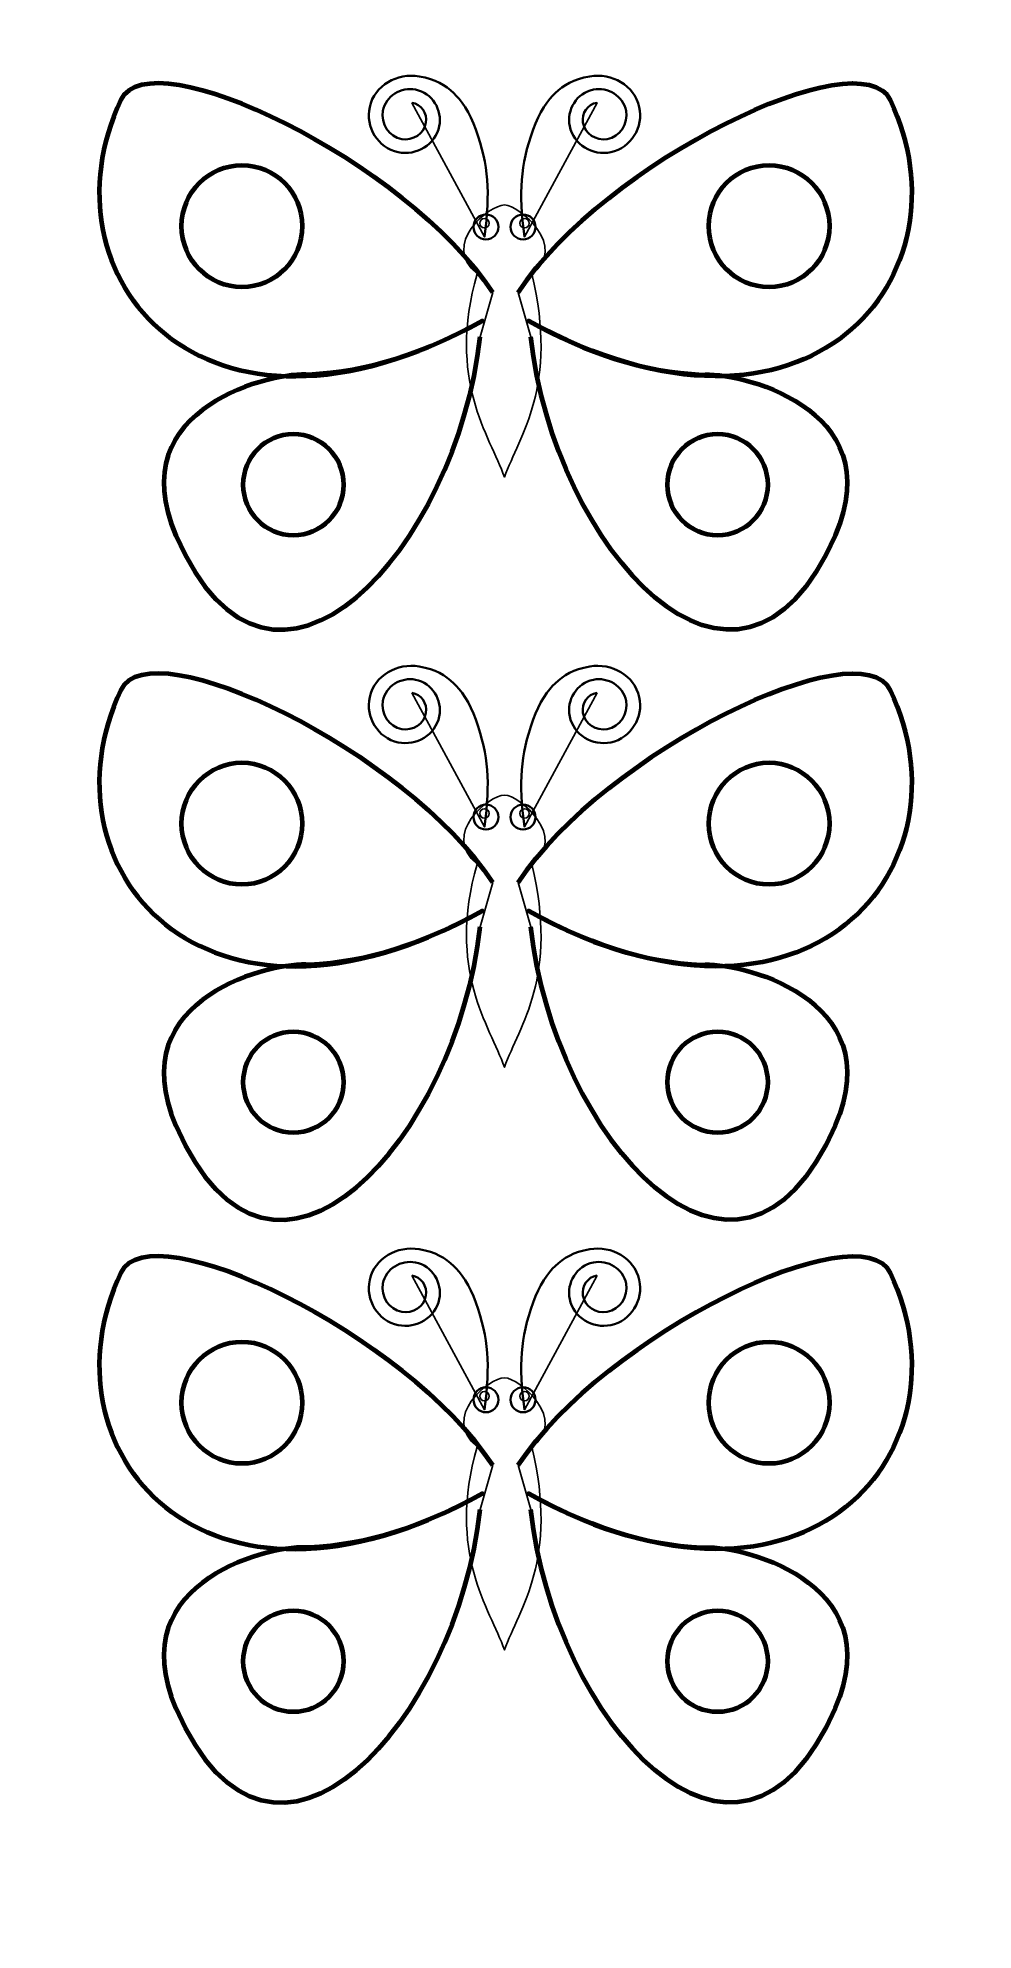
# Model space of a CAD drawing. Header units: centimetres. Extents: x -4.9 to 4.8, y -10.1 to 9.4.
import ezdxf

# ---------------------------------------------------------------- set-up
doc = ezdxf.new("R2010")
doc.units = ezdxf.units.CM
doc.header["$MEASUREMENT"] = 0
doc.layers.add('Layer 1', color=7, linetype='Continuous')

msp = doc.modelspace()

# ---------------------------------------------------------------- linework, layer by layer
at = {"layer": 'Layer 1', "color": 51}
for points, knots in [([(-0.16408, 6.80094), (-1.06563, 8.16562), (-3.71312, 9.43623), (-4.017, 8.7939), (-4.017, 8.7939), (-4.87693, 6.97625), (-3.1762, 4.90605), (-0.273, 6.50816), (-0.273, 6.50816), (-0.88695, 6.16534), (-1.45758, 5.98026), (-2.06913, 5.94995), (-2.06913, 5.94995), (-2.4058, 5.98662), (-4.03377, 5.62926), (-3.44665, 4.28601), (-3.44665, 4.28601), (-2.44311, 1.99002), (-0.52505, 4.18489), (-0.29762, 6.34334), (-0.29762, 6.34334), (-0.29762, 6.34334), (-0.16408, 6.80094), (-0.16408, 6.80094)], [0, 0, 0, 0, 0.14285714, 0.14285714, 0.14285714, 0.14285714, 0.28571429, 0.28571429, 0.28571429, 0.28571429, 0.42857143, 0.42857143, 0.42857143, 0.42857143, 0.57142857, 0.57142857, 0.57142857, 0.57142857, 0.71428571, 0.71428571, 0.71428571, 0.71428571, 1, 1, 1, 1]), ([(0.09617, 6.80094), (0.99771, 8.16562), (3.6452, 9.43623), (3.94909, 8.7939), (3.94909, 8.7939), (4.80901, 6.97625), (3.10829, 4.90605), (0.20508, 6.50816), (0.20508, 6.50816), (0.81904, 6.16534), (1.38967, 5.98026), (2.00121, 5.94995), (2.00121, 5.94995), (2.33788, 5.98662), (3.96585, 5.62926), (3.37874, 4.28601), (3.37874, 4.28601), (2.3752, 1.99002), (0.45714, 4.18489), (0.22971, 6.34334), (0.22971, 6.34334), (0.22971, 6.34334), (0.09617, 6.80094), (0.09617, 6.80094)], [0, 0, 0, 0, 0.14285714, 0.14285714, 0.14285714, 0.14285714, 0.28571429, 0.28571429, 0.28571429, 0.28571429, 0.42857143, 0.42857143, 0.42857143, 0.42857143, 0.57142857, 0.57142857, 0.57142857, 0.57142857, 0.71428571, 0.71428571, 0.71428571, 0.71428571, 1, 1, 1, 1]), ([(-0.16408, 6.80094), (-0.16408, 6.80094), (-0.16408, 6.80094), (-0.16408, 6.80094), (-0.16408, 6.80094), (-0.16408, 6.80094), (-0.16408, 6.80094), (-0.16408, 6.80094)], [0, 0, 0, 0, 0.33333333, 0.33333333, 0.33333333, 0.33333333, 1, 1, 1, 1]), ([(0.09617, 6.80094), (0.09617, 6.80094), (0.09617, 6.80094), (0.09617, 6.80094), (0.09617, 6.80094), (0.09617, 6.80094), (0.09617, 6.80094), (0.09617, 6.80094)], [0, 0, 0, 0, 0.33333333, 0.33333333, 0.33333333, 0.33333333, 1, 1, 1, 1])]:
    msp.add_open_spline(points, degree=3, knots=knots, dxfattribs=at)
at = {"layer": 'Layer 1', "color": 40, "lineweight": 70}
for points, knots in [([(-0.16408, 6.80094), (-1.06563, 8.16562), (-3.71312, 9.43623), (-4.017, 8.7939), (-4.017, 8.7939), (-4.87693, 6.97625), (-3.1762, 4.90605), (-0.273, 6.50816), (-0.273, 6.50816), (-0.88695, 6.16534), (-1.45758, 5.98026), (-2.06913, 5.94995), (-2.06913, 5.94995), (-2.4058, 5.98662), (-4.03377, 5.62926), (-3.44665, 4.28601), (-3.44665, 4.28601), (-2.44311, 1.99002), (-0.52505, 4.18489), (-0.29762, 6.34334)], [0, 0, 0, 0, 0.16666667, 0.16666667, 0.16666667, 0.16666667, 0.33333333, 0.33333333, 0.33333333, 0.33333333, 0.5, 0.5, 0.5, 0.5, 0.66666667, 0.66666667, 0.66666667, 0.66666667, 1, 1, 1, 1]), ([(0.09617, 6.80094), (0.99771, 8.16562), (3.6452, 9.43623), (3.94909, 8.7939), (3.94909, 8.7939), (4.80901, 6.97625), (3.10829, 4.90605), (0.20508, 6.50816), (0.20508, 6.50816), (0.81904, 6.16534), (1.38967, 5.98026), (2.00121, 5.94995), (2.00121, 5.94995), (2.33788, 5.98662), (3.96585, 5.62926), (3.37874, 4.28601), (3.37874, 4.28601), (2.3752, 1.99002), (0.45714, 4.18489), (0.22971, 6.34334)], [0, 0, 0, 0, 0.16666667, 0.16666667, 0.16666667, 0.16666667, 0.33333333, 0.33333333, 0.33333333, 0.33333333, 0.5, 0.5, 0.5, 0.5, 0.66666667, 0.66666667, 0.66666667, 0.66666667, 1, 1, 1, 1]), ([(-0.16408, 6.80094), (-0.16408, 6.80094), (-0.16408, 6.80094), (-0.16408, 6.80094), (-0.16408, 6.80094), (-0.16408, 6.80094), (-0.16408, 6.80094), (-0.16408, 6.80094)], [0, 0, 0, 0, 0.33333333, 0.33333333, 0.33333333, 0.33333333, 1, 1, 1, 1]), ([(0.09617, 6.80094), (0.09617, 6.80094), (0.09617, 6.80094), (0.09617, 6.80094), (0.09617, 6.80094), (0.09617, 6.80094), (0.09617, 6.80094), (0.09617, 6.80094)], [0, 0, 0, 0, 0.33333333, 0.33333333, 0.33333333, 0.33333333, 1, 1, 1, 1])]:
    msp.add_open_spline(points, degree=3, knots=knots, dxfattribs=at)
at = {"layer": 'Layer 1'}
for points, knots in [([(-1.00322, 8.76427), (-0.90488, 8.75154), (-0.84256, 8.65328), (-0.85736, 8.5588), (-0.85736, 8.5588), (-0.87561, 8.44234), (-0.99395, 8.36922), (-1.10761, 8.38891), (-1.10761, 8.38891), (-1.24329, 8.41241), (-1.32793, 8.54984), (-1.30311, 8.68162), (-1.30311, 8.68162), (-1.27418, 8.83525), (-1.11634, 8.93067), (-0.96522, 8.90092), (-0.96522, 8.90092), (-0.79219, 8.86686), (-0.6851, 8.69002), (-0.72007, 8.52097), (-0.72007, 8.52097), (-0.75955, 8.33015), (-0.95707, 8.21236), (-1.14562, 8.25225), (-1.14562, 8.25225), (-1.356, 8.29677), (-1.48561, 8.51315), (-1.4404, 8.71945), (-1.4404, 8.71945), (-1.39044, 8.94746), (-1.15558, 9.07541), (-0.92721, 9.03758), (-0.92721, 9.03758), (-0.75526, 9.0091), (-0.66018, 8.94654), (-0.56931, 8.86289), (-0.56931, 8.86289), (-0.50497, 8.80366), (-0.39975, 8.66069), (-0.34011, 8.48735), (-0.34011, 8.48735), (-0.20775, 8.10267), (-0.19304, 7.85438), (-0.25021, 7.37638), (-0.25021, 7.37638), (-0.25021, 7.37638), (-1.00322, 8.76427), (-1.00322, 8.76427)], [0, 0, 0, 0, 0.07692308, 0.07692308, 0.07692308, 0.07692308, 0.15384615, 0.15384615, 0.15384615, 0.15384615, 0.23076923, 0.23076923, 0.23076923, 0.23076923, 0.30769231, 0.30769231, 0.30769231, 0.30769231, 0.38461538, 0.38461538, 0.38461538, 0.38461538, 0.46153846, 0.46153846, 0.46153846, 0.46153846, 0.53846154, 0.53846154, 0.53846154, 0.53846154, 0.61538462, 0.61538462, 0.61538462, 0.61538462, 0.69230769, 0.69230769, 0.69230769, 0.69230769, 0.76923077, 0.76923077, 0.76923077, 0.76923077, 0.84615385, 0.84615385, 0.84615385, 0.84615385, 1, 1, 1, 1]), ([(0.9141, 8.76427), (0.81576, 8.75154), (0.75344, 8.65328), (0.76824, 8.5588), (0.76824, 8.5588), (0.78649, 8.44234), (0.90483, 8.36922), (1.01849, 8.38891), (1.01849, 8.38891), (1.15416, 8.41241), (1.23881, 8.54984), (1.21399, 8.68162), (1.21399, 8.68162), (1.18506, 8.83525), (1.02721, 8.93067), (0.8761, 8.90092), (0.8761, 8.90092), (0.70307, 8.86686), (0.59598, 8.69002), (0.63095, 8.52097), (0.63095, 8.52097), (0.67043, 8.33015), (0.86795, 8.21236), (1.0565, 8.25225), (1.0565, 8.25225), (1.26688, 8.29677), (1.39648, 8.51315), (1.35128, 8.71945), (1.35128, 8.71945), (1.30132, 8.94746), (1.06646, 9.07541), (0.83809, 9.03758), (0.83809, 9.03758), (0.66614, 9.0091), (0.57106, 8.94654), (0.48019, 8.86289), (0.48019, 8.86289), (0.41585, 8.80366), (0.31063, 8.66069), (0.25099, 8.48735), (0.25099, 8.48735), (0.11863, 8.10267), (0.10391, 7.85438), (0.16109, 7.37638), (0.16109, 7.37638), (0.16109, 7.37638), (0.9141, 8.76427), (0.9141, 8.76427)], [0, 0, 0, 0, 0.07692308, 0.07692308, 0.07692308, 0.07692308, 0.15384615, 0.15384615, 0.15384615, 0.15384615, 0.23076923, 0.23076923, 0.23076923, 0.23076923, 0.30769231, 0.30769231, 0.30769231, 0.30769231, 0.38461538, 0.38461538, 0.38461538, 0.38461538, 0.46153846, 0.46153846, 0.46153846, 0.46153846, 0.53846154, 0.53846154, 0.53846154, 0.53846154, 0.61538462, 0.61538462, 0.61538462, 0.61538462, 0.69230769, 0.69230769, 0.69230769, 0.69230769, 0.76923077, 0.76923077, 0.76923077, 0.76923077, 0.84615385, 0.84615385, 0.84615385, 0.84615385, 1, 1, 1, 1]), ([(-1.00322, 8.76427), (-1.00322, 8.76427), (-1.00322, 8.76427), (-1.00322, 8.76427), (-1.00322, 8.76427), (-1.00322, 8.76427), (-1.00322, 8.76427), (-1.00322, 8.76427)], [0, 0, 0, 0, 0.33333333, 0.33333333, 0.33333333, 0.33333333, 1, 1, 1, 1]), ([(0.9141, 8.76427), (0.9141, 8.76427), (0.9141, 8.76427), (0.9141, 8.76427), (0.9141, 8.76427), (0.9141, 8.76427), (0.9141, 8.76427), (0.9141, 8.76427)], [0, 0, 0, 0, 0.33333333, 0.33333333, 0.33333333, 0.33333333, 1, 1, 1, 1]), ([(0.23952, 6.99321), (0.51642, 5.82685), (0.11225, 5.3211), (-0.04456, 4.89033), (-0.04456, 4.89033), (-0.20138, 5.3211), (-0.64016, 5.89575), (-0.32865, 6.99321), (-0.32865, 6.99321), (-0.70938, 7.29828), (-0.20138, 7.70664), (-0.04456, 7.70664), (-0.04456, 7.70664), (0.11225, 7.70664), (0.62026, 7.26382), (0.23952, 6.99321)], [0, 0, 0, 0, 0.2, 0.2, 0.2, 0.2, 0.4, 0.4, 0.4, 0.4, 0.6, 0.6, 0.6, 0.6, 1, 1, 1, 1]), ([(-0.20412, 7.51679), (-0.20412, 7.4901), (-0.22588, 7.46844), (-0.2527, 7.46844), (-0.2527, 7.46844), (-0.27951, 7.46844), (-0.30127, 7.4901), (-0.30127, 7.51679), (-0.30127, 7.51679), (-0.30127, 7.54348), (-0.27951, 7.56514), (-0.2527, 7.56514), (-0.2527, 7.56514), (-0.22588, 7.56514), (-0.20412, 7.54348), (-0.20412, 7.51679)], [0, 0, 0, 0, 0.2, 0.2, 0.2, 0.2, 0.4, 0.4, 0.4, 0.4, 0.6, 0.6, 0.6, 0.6, 1, 1, 1, 1]), ([(0.115, 7.51679), (0.115, 7.4901), (0.13676, 7.46844), (0.16358, 7.46844), (0.16358, 7.46844), (0.19039, 7.46844), (0.21215, 7.4901), (0.21215, 7.51679), (0.21215, 7.51679), (0.21215, 7.54348), (0.19039, 7.56514), (0.16358, 7.56514), (0.16358, 7.56514), (0.13676, 7.56514), (0.115, 7.54348), (0.115, 7.51679)], [0, 0, 0, 0, 0.2, 0.2, 0.2, 0.2, 0.4, 0.4, 0.4, 0.4, 0.6, 0.6, 0.6, 0.6, 1, 1, 1, 1]), ([(-1.00322, 2.65646), (-0.90488, 2.64373), (-0.84256, 2.54547), (-0.85736, 2.45099), (-0.85736, 2.45099), (-0.87561, 2.33452), (-0.99395, 2.2614), (-1.10761, 2.2811), (-1.10761, 2.2811), (-1.24329, 2.3046), (-1.32793, 2.44203), (-1.30311, 2.57381), (-1.30311, 2.57381), (-1.27418, 2.72744), (-1.11634, 2.82286), (-0.96522, 2.79311), (-0.96522, 2.79311), (-0.79219, 2.75905), (-0.6851, 2.58221), (-0.72007, 2.41316), (-0.72007, 2.41316), (-0.75955, 2.22234), (-0.95707, 2.10454), (-1.14562, 2.14444), (-1.14562, 2.14444), (-1.356, 2.18896), (-1.48561, 2.40533), (-1.4404, 2.61164), (-1.4404, 2.61164), (-1.39044, 2.83965), (-1.15558, 2.96759), (-0.92721, 2.92977), (-0.92721, 2.92977), (-0.75526, 2.90129), (-0.66018, 2.83873), (-0.56931, 2.75508), (-0.56931, 2.75508), (-0.50497, 2.69585), (-0.39975, 2.55288), (-0.34011, 2.37953), (-0.34011, 2.37953), (-0.20775, 1.99486), (-0.19304, 1.74657), (-0.25021, 1.26856), (-0.25021, 1.26856), (-0.25021, 1.26856), (-1.00322, 2.65646), (-1.00322, 2.65646)], [0, 0, 0, 0, 0.07692308, 0.07692308, 0.07692308, 0.07692308, 0.15384615, 0.15384615, 0.15384615, 0.15384615, 0.23076923, 0.23076923, 0.23076923, 0.23076923, 0.30769231, 0.30769231, 0.30769231, 0.30769231, 0.38461538, 0.38461538, 0.38461538, 0.38461538, 0.46153846, 0.46153846, 0.46153846, 0.46153846, 0.53846154, 0.53846154, 0.53846154, 0.53846154, 0.61538462, 0.61538462, 0.61538462, 0.61538462, 0.69230769, 0.69230769, 0.69230769, 0.69230769, 0.76923077, 0.76923077, 0.76923077, 0.76923077, 0.84615385, 0.84615385, 0.84615385, 0.84615385, 1, 1, 1, 1]), ([(0.9141, 2.65646), (0.81576, 2.64373), (0.75344, 2.54547), (0.76824, 2.45099), (0.76824, 2.45099), (0.78649, 2.33452), (0.90483, 2.2614), (1.01849, 2.2811), (1.01849, 2.2811), (1.15416, 2.3046), (1.23881, 2.44203), (1.21399, 2.57381), (1.21399, 2.57381), (1.18506, 2.72744), (1.02721, 2.82286), (0.8761, 2.79311), (0.8761, 2.79311), (0.70307, 2.75905), (0.59598, 2.58221), (0.63095, 2.41316), (0.63095, 2.41316), (0.67043, 2.22234), (0.86795, 2.10454), (1.0565, 2.14444), (1.0565, 2.14444), (1.26688, 2.18896), (1.39648, 2.40533), (1.35128, 2.61164), (1.35128, 2.61164), (1.30132, 2.83965), (1.06646, 2.96759), (0.83809, 2.92977), (0.83809, 2.92977), (0.66614, 2.90129), (0.57106, 2.83873), (0.48019, 2.75508), (0.48019, 2.75508), (0.41585, 2.69585), (0.31063, 2.55288), (0.25099, 2.37953), (0.25099, 2.37953), (0.11863, 1.99486), (0.10391, 1.74657), (0.16109, 1.26856), (0.16109, 1.26856), (0.16109, 1.26856), (0.9141, 2.65646), (0.9141, 2.65646)], [0, 0, 0, 0, 0.07692308, 0.07692308, 0.07692308, 0.07692308, 0.15384615, 0.15384615, 0.15384615, 0.15384615, 0.23076923, 0.23076923, 0.23076923, 0.23076923, 0.30769231, 0.30769231, 0.30769231, 0.30769231, 0.38461538, 0.38461538, 0.38461538, 0.38461538, 0.46153846, 0.46153846, 0.46153846, 0.46153846, 0.53846154, 0.53846154, 0.53846154, 0.53846154, 0.61538462, 0.61538462, 0.61538462, 0.61538462, 0.69230769, 0.69230769, 0.69230769, 0.69230769, 0.76923077, 0.76923077, 0.76923077, 0.76923077, 0.84615385, 0.84615385, 0.84615385, 0.84615385, 1, 1, 1, 1]), ([(-1.00322, 2.65646), (-1.00322, 2.65646), (-1.00322, 2.65646), (-1.00322, 2.65646), (-1.00322, 2.65646), (-1.00322, 2.65646), (-1.00322, 2.65646), (-1.00322, 2.65646)], [0, 0, 0, 0, 0.33333333, 0.33333333, 0.33333333, 0.33333333, 1, 1, 1, 1]), ([(0.9141, 2.65646), (0.9141, 2.65646), (0.9141, 2.65646), (0.9141, 2.65646), (0.9141, 2.65646), (0.9141, 2.65646), (0.9141, 2.65646), (0.9141, 2.65646)], [0, 0, 0, 0, 0.33333333, 0.33333333, 0.33333333, 0.33333333, 1, 1, 1, 1]), ([(0.23952, 0.8854), (0.51642, -0.28096), (0.11225, -0.78671), (-0.04456, -1.21748), (-0.04456, -1.21748), (-0.20138, -0.78671), (-0.64016, -0.21206), (-0.32865, 0.8854), (-0.32865, 0.8854), (-0.70938, 1.19046), (-0.20138, 1.59883), (-0.04456, 1.59883), (-0.04456, 1.59883), (0.11225, 1.59883), (0.62026, 1.15601), (0.23952, 0.8854)], [0, 0, 0, 0, 0.2, 0.2, 0.2, 0.2, 0.4, 0.4, 0.4, 0.4, 0.6, 0.6, 0.6, 0.6, 1, 1, 1, 1]), ([(-0.20412, 1.40898), (-0.20412, 1.38229), (-0.22588, 1.36063), (-0.2527, 1.36063), (-0.2527, 1.36063), (-0.27951, 1.36063), (-0.30127, 1.38229), (-0.30127, 1.40898), (-0.30127, 1.40898), (-0.30127, 1.43567), (-0.27951, 1.45733), (-0.2527, 1.45733), (-0.2527, 1.45733), (-0.22588, 1.45733), (-0.20412, 1.43567), (-0.20412, 1.40898)], [0, 0, 0, 0, 0.2, 0.2, 0.2, 0.2, 0.4, 0.4, 0.4, 0.4, 0.6, 0.6, 0.6, 0.6, 1, 1, 1, 1]), ([(0.115, 1.40898), (0.115, 1.38229), (0.13676, 1.36063), (0.16358, 1.36063), (0.16358, 1.36063), (0.19039, 1.36063), (0.21215, 1.38229), (0.21215, 1.40898), (0.21215, 1.40898), (0.21215, 1.43567), (0.19039, 1.45733), (0.16358, 1.45733), (0.16358, 1.45733), (0.13676, 1.45733), (0.115, 1.43567), (0.115, 1.40898)], [0, 0, 0, 0, 0.2, 0.2, 0.2, 0.2, 0.4, 0.4, 0.4, 0.4, 0.6, 0.6, 0.6, 0.6, 1, 1, 1, 1]), ([(-1.00322, -3.375), (-0.90488, -3.38774), (-0.84256, -3.486), (-0.85736, -3.58048), (-0.85736, -3.58048), (-0.87561, -3.69694), (-0.99395, -3.77006), (-1.10761, -3.75037), (-1.10761, -3.75037), (-1.24329, -3.72686), (-1.32793, -3.58944), (-1.30311, -3.45765), (-1.30311, -3.45765), (-1.27418, -3.30402), (-1.11634, -3.2086), (-0.96522, -3.23835), (-0.96522, -3.23835), (-0.79219, -3.27241), (-0.6851, -3.44925), (-0.72007, -3.61831), (-0.72007, -3.61831), (-0.75955, -3.80912), (-0.95707, -3.92692), (-1.14562, -3.88702), (-1.14562, -3.88702), (-1.356, -3.8425), (-1.48561, -3.62613), (-1.4404, -3.41982), (-1.4404, -3.41982), (-1.39044, -3.19181), (-1.15558, -3.06387), (-0.92721, -3.1017), (-0.92721, -3.1017), (-0.75526, -3.13018), (-0.66018, -3.19274), (-0.56931, -3.27639), (-0.56931, -3.27639), (-0.50497, -3.33561), (-0.39975, -3.47859), (-0.34011, -3.65193), (-0.34011, -3.65193), (-0.20775, -4.03661), (-0.19304, -4.2849), (-0.25021, -4.7629), (-0.25021, -4.7629), (-0.25021, -4.7629), (-1.00322, -3.375), (-1.00322, -3.375)], [0, 0, 0, 0, 0.07692308, 0.07692308, 0.07692308, 0.07692308, 0.15384615, 0.15384615, 0.15384615, 0.15384615, 0.23076923, 0.23076923, 0.23076923, 0.23076923, 0.30769231, 0.30769231, 0.30769231, 0.30769231, 0.38461538, 0.38461538, 0.38461538, 0.38461538, 0.46153846, 0.46153846, 0.46153846, 0.46153846, 0.53846154, 0.53846154, 0.53846154, 0.53846154, 0.61538462, 0.61538462, 0.61538462, 0.61538462, 0.69230769, 0.69230769, 0.69230769, 0.69230769, 0.76923077, 0.76923077, 0.76923077, 0.76923077, 0.84615385, 0.84615385, 0.84615385, 0.84615385, 1, 1, 1, 1]), ([(0.9141, -3.375), (0.81576, -3.38774), (0.75344, -3.486), (0.76824, -3.58048), (0.76824, -3.58048), (0.78649, -3.69694), (0.90483, -3.77006), (1.01849, -3.75037), (1.01849, -3.75037), (1.15416, -3.72686), (1.23881, -3.58944), (1.21399, -3.45765), (1.21399, -3.45765), (1.18506, -3.30402), (1.02721, -3.2086), (0.8761, -3.23835), (0.8761, -3.23835), (0.70307, -3.27241), (0.59598, -3.44925), (0.63095, -3.61831), (0.63095, -3.61831), (0.67043, -3.80912), (0.86795, -3.92692), (1.0565, -3.88702), (1.0565, -3.88702), (1.26688, -3.8425), (1.39648, -3.62613), (1.35128, -3.41982), (1.35128, -3.41982), (1.30132, -3.19181), (1.06646, -3.06387), (0.83809, -3.1017), (0.83809, -3.1017), (0.66614, -3.13018), (0.57106, -3.19274), (0.48019, -3.27639), (0.48019, -3.27639), (0.41585, -3.33561), (0.31063, -3.47859), (0.25099, -3.65193), (0.25099, -3.65193), (0.11863, -4.03661), (0.10391, -4.2849), (0.16109, -4.7629), (0.16109, -4.7629), (0.16109, -4.7629), (0.9141, -3.375), (0.9141, -3.375)], [0, 0, 0, 0, 0.07692308, 0.07692308, 0.07692308, 0.07692308, 0.15384615, 0.15384615, 0.15384615, 0.15384615, 0.23076923, 0.23076923, 0.23076923, 0.23076923, 0.30769231, 0.30769231, 0.30769231, 0.30769231, 0.38461538, 0.38461538, 0.38461538, 0.38461538, 0.46153846, 0.46153846, 0.46153846, 0.46153846, 0.53846154, 0.53846154, 0.53846154, 0.53846154, 0.61538462, 0.61538462, 0.61538462, 0.61538462, 0.69230769, 0.69230769, 0.69230769, 0.69230769, 0.76923077, 0.76923077, 0.76923077, 0.76923077, 0.84615385, 0.84615385, 0.84615385, 0.84615385, 1, 1, 1, 1]), ([(-1.00322, -3.375), (-1.00322, -3.375), (-1.00322, -3.375), (-1.00322, -3.375), (-1.00322, -3.375), (-1.00322, -3.375), (-1.00322, -3.375), (-1.00322, -3.375)], [0, 0, 0, 0, 0.33333333, 0.33333333, 0.33333333, 0.33333333, 1, 1, 1, 1]), ([(0.9141, -3.375), (0.9141, -3.375), (0.9141, -3.375), (0.9141, -3.375), (0.9141, -3.375), (0.9141, -3.375), (0.9141, -3.375), (0.9141, -3.375)], [0, 0, 0, 0, 0.33333333, 0.33333333, 0.33333333, 0.33333333, 1, 1, 1, 1]), ([(0.23952, -5.14606), (0.51642, -6.31243), (0.11225, -6.81817), (-0.04456, -7.24894), (-0.04456, -7.24894), (-0.20138, -6.81817), (-0.64016, -6.24352), (-0.32865, -5.14606), (-0.32865, -5.14606), (-0.70938, -4.841), (-0.20138, -4.43264), (-0.04456, -4.43264), (-0.04456, -4.43264), (0.11225, -4.43264), (0.62026, -4.87545), (0.23952, -5.14606)], [0, 0, 0, 0, 0.2, 0.2, 0.2, 0.2, 0.4, 0.4, 0.4, 0.4, 0.6, 0.6, 0.6, 0.6, 1, 1, 1, 1]), ([(-0.20412, -4.62248), (-0.20412, -4.64917), (-0.22588, -4.67084), (-0.2527, -4.67084), (-0.2527, -4.67084), (-0.27951, -4.67084), (-0.30127, -4.64917), (-0.30127, -4.62248), (-0.30127, -4.62248), (-0.30127, -4.59579), (-0.27951, -4.57413), (-0.2527, -4.57413), (-0.2527, -4.57413), (-0.22588, -4.57413), (-0.20412, -4.59579), (-0.20412, -4.62248)], [0, 0, 0, 0, 0.2, 0.2, 0.2, 0.2, 0.4, 0.4, 0.4, 0.4, 0.6, 0.6, 0.6, 0.6, 1, 1, 1, 1]), ([(0.115, -4.62248), (0.115, -4.64917), (0.13676, -4.67084), (0.16358, -4.67084), (0.16358, -4.67084), (0.19039, -4.67084), (0.21215, -4.64917), (0.21215, -4.62248), (0.21215, -4.62248), (0.21215, -4.59579), (0.19039, -4.57413), (0.16358, -4.57413), (0.16358, -4.57413), (0.13676, -4.57413), (0.115, -4.59579), (0.115, -4.62248)], [0, 0, 0, 0, 0.2, 0.2, 0.2, 0.2, 0.4, 0.4, 0.4, 0.4, 0.6, 0.6, 0.6, 0.6, 1, 1, 1, 1])]:
    msp.add_open_spline(points, degree=3, knots=knots, dxfattribs=at)
at = {"layer": 'Layer 1', "lineweight": 35}
for points, knots in [([(-1.00322, 8.76427), (-0.90488, 8.75154), (-0.84256, 8.65328), (-0.85736, 8.5588), (-0.85736, 8.5588), (-0.87561, 8.44234), (-0.99395, 8.36922), (-1.10761, 8.38891), (-1.10761, 8.38891), (-1.24329, 8.41241), (-1.32793, 8.54984), (-1.30311, 8.68162), (-1.30311, 8.68162), (-1.27418, 8.83525), (-1.11634, 8.93067), (-0.96522, 8.90092), (-0.96522, 8.90092), (-0.79219, 8.86686), (-0.6851, 8.69002), (-0.72007, 8.52097), (-0.72007, 8.52097), (-0.75955, 8.33015), (-0.95707, 8.21236), (-1.14562, 8.25225), (-1.14562, 8.25225), (-1.356, 8.29677), (-1.48561, 8.51315), (-1.4404, 8.71945), (-1.4404, 8.71945), (-1.39044, 8.94746), (-1.15558, 9.07541), (-0.92721, 9.03758), (-0.92721, 9.03758), (-0.75526, 9.0091), (-0.66018, 8.94654), (-0.56931, 8.86289), (-0.56931, 8.86289), (-0.50497, 8.80366), (-0.39975, 8.66069), (-0.34011, 8.48735), (-0.34011, 8.48735), (-0.20775, 8.10267), (-0.19304, 7.85438), (-0.25021, 7.37638)], [0, 0, 0, 0, 0.08333333, 0.08333333, 0.08333333, 0.08333333, 0.16666667, 0.16666667, 0.16666667, 0.16666667, 0.25, 0.25, 0.25, 0.25, 0.33333333, 0.33333333, 0.33333333, 0.33333333, 0.41666667, 0.41666667, 0.41666667, 0.41666667, 0.5, 0.5, 0.5, 0.5, 0.58333333, 0.58333333, 0.58333333, 0.58333333, 0.66666667, 0.66666667, 0.66666667, 0.66666667, 0.75, 0.75, 0.75, 0.75, 0.83333333, 0.83333333, 0.83333333, 0.83333333, 1, 1, 1, 1]), ([(0.9141, 8.76427), (0.81576, 8.75154), (0.75344, 8.65328), (0.76824, 8.5588), (0.76824, 8.5588), (0.78649, 8.44234), (0.90483, 8.36922), (1.01849, 8.38891), (1.01849, 8.38891), (1.15416, 8.41241), (1.23881, 8.54984), (1.21399, 8.68162), (1.21399, 8.68162), (1.18506, 8.83525), (1.02721, 8.93067), (0.8761, 8.90092), (0.8761, 8.90092), (0.70307, 8.86686), (0.59598, 8.69002), (0.63095, 8.52097), (0.63095, 8.52097), (0.67043, 8.33015), (0.86795, 8.21236), (1.0565, 8.25225), (1.0565, 8.25225), (1.26688, 8.29677), (1.39648, 8.51315), (1.35128, 8.71945), (1.35128, 8.71945), (1.30132, 8.94746), (1.06646, 9.07541), (0.83809, 9.03758), (0.83809, 9.03758), (0.66614, 9.0091), (0.57106, 8.94654), (0.48019, 8.86289), (0.48019, 8.86289), (0.41585, 8.80366), (0.31063, 8.66069), (0.25099, 8.48735), (0.25099, 8.48735), (0.11863, 8.10267), (0.10391, 7.85438), (0.16109, 7.37638)], [0, 0, 0, 0, 0.08333333, 0.08333333, 0.08333333, 0.08333333, 0.16666667, 0.16666667, 0.16666667, 0.16666667, 0.25, 0.25, 0.25, 0.25, 0.33333333, 0.33333333, 0.33333333, 0.33333333, 0.41666667, 0.41666667, 0.41666667, 0.41666667, 0.5, 0.5, 0.5, 0.5, 0.58333333, 0.58333333, 0.58333333, 0.58333333, 0.66666667, 0.66666667, 0.66666667, 0.66666667, 0.75, 0.75, 0.75, 0.75, 0.83333333, 0.83333333, 0.83333333, 0.83333333, 1, 1, 1, 1]), ([(-1.00322, 8.76427), (-1.00322, 8.76427), (-1.00322, 8.76427), (-1.00322, 8.76427), (-1.00322, 8.76427), (-1.00322, 8.76427), (-1.00322, 8.76427), (-1.00322, 8.76427)], [0, 0, 0, 0, 0.33333333, 0.33333333, 0.33333333, 0.33333333, 1, 1, 1, 1]), ([(0.9141, 8.76427), (0.9141, 8.76427), (0.9141, 8.76427), (0.9141, 8.76427), (0.9141, 8.76427), (0.9141, 8.76427), (0.9141, 8.76427), (0.9141, 8.76427)], [0, 0, 0, 0, 0.33333333, 0.33333333, 0.33333333, 0.33333333, 1, 1, 1, 1]), ([(-1.00322, 2.65646), (-0.90488, 2.64373), (-0.84256, 2.54547), (-0.85736, 2.45099), (-0.85736, 2.45099), (-0.87561, 2.33452), (-0.99395, 2.2614), (-1.10761, 2.2811), (-1.10761, 2.2811), (-1.24329, 2.3046), (-1.32793, 2.44203), (-1.30311, 2.57381), (-1.30311, 2.57381), (-1.27418, 2.72744), (-1.11634, 2.82286), (-0.96522, 2.79311), (-0.96522, 2.79311), (-0.79219, 2.75905), (-0.6851, 2.58221), (-0.72007, 2.41316), (-0.72007, 2.41316), (-0.75955, 2.22234), (-0.95707, 2.10454), (-1.14562, 2.14444), (-1.14562, 2.14444), (-1.356, 2.18896), (-1.48561, 2.40533), (-1.4404, 2.61164), (-1.4404, 2.61164), (-1.39044, 2.83965), (-1.15558, 2.96759), (-0.92721, 2.92977), (-0.92721, 2.92977), (-0.75526, 2.90129), (-0.66018, 2.83873), (-0.56931, 2.75508), (-0.56931, 2.75508), (-0.50497, 2.69585), (-0.39975, 2.55288), (-0.34011, 2.37953), (-0.34011, 2.37953), (-0.20775, 1.99486), (-0.19304, 1.74657), (-0.25021, 1.26856)], [0, 0, 0, 0, 0.08333333, 0.08333333, 0.08333333, 0.08333333, 0.16666667, 0.16666667, 0.16666667, 0.16666667, 0.25, 0.25, 0.25, 0.25, 0.33333333, 0.33333333, 0.33333333, 0.33333333, 0.41666667, 0.41666667, 0.41666667, 0.41666667, 0.5, 0.5, 0.5, 0.5, 0.58333333, 0.58333333, 0.58333333, 0.58333333, 0.66666667, 0.66666667, 0.66666667, 0.66666667, 0.75, 0.75, 0.75, 0.75, 0.83333333, 0.83333333, 0.83333333, 0.83333333, 1, 1, 1, 1]), ([(0.9141, 2.65646), (0.81576, 2.64373), (0.75344, 2.54547), (0.76824, 2.45099), (0.76824, 2.45099), (0.78649, 2.33452), (0.90483, 2.2614), (1.01849, 2.2811), (1.01849, 2.2811), (1.15416, 2.3046), (1.23881, 2.44203), (1.21399, 2.57381), (1.21399, 2.57381), (1.18506, 2.72744), (1.02721, 2.82286), (0.8761, 2.79311), (0.8761, 2.79311), (0.70307, 2.75905), (0.59598, 2.58221), (0.63095, 2.41316), (0.63095, 2.41316), (0.67043, 2.22234), (0.86795, 2.10454), (1.0565, 2.14444), (1.0565, 2.14444), (1.26688, 2.18896), (1.39648, 2.40533), (1.35128, 2.61164), (1.35128, 2.61164), (1.30132, 2.83965), (1.06646, 2.96759), (0.83809, 2.92977), (0.83809, 2.92977), (0.66614, 2.90129), (0.57106, 2.83873), (0.48019, 2.75508), (0.48019, 2.75508), (0.41585, 2.69585), (0.31063, 2.55288), (0.25099, 2.37953), (0.25099, 2.37953), (0.11863, 1.99486), (0.10391, 1.74657), (0.16109, 1.26856)], [0, 0, 0, 0, 0.08333333, 0.08333333, 0.08333333, 0.08333333, 0.16666667, 0.16666667, 0.16666667, 0.16666667, 0.25, 0.25, 0.25, 0.25, 0.33333333, 0.33333333, 0.33333333, 0.33333333, 0.41666667, 0.41666667, 0.41666667, 0.41666667, 0.5, 0.5, 0.5, 0.5, 0.58333333, 0.58333333, 0.58333333, 0.58333333, 0.66666667, 0.66666667, 0.66666667, 0.66666667, 0.75, 0.75, 0.75, 0.75, 0.83333333, 0.83333333, 0.83333333, 0.83333333, 1, 1, 1, 1]), ([(-1.00322, 2.65646), (-1.00322, 2.65646), (-1.00322, 2.65646), (-1.00322, 2.65646), (-1.00322, 2.65646), (-1.00322, 2.65646), (-1.00322, 2.65646), (-1.00322, 2.65646)], [0, 0, 0, 0, 0.33333333, 0.33333333, 0.33333333, 0.33333333, 1, 1, 1, 1]), ([(0.9141, 2.65646), (0.9141, 2.65646), (0.9141, 2.65646), (0.9141, 2.65646), (0.9141, 2.65646), (0.9141, 2.65646), (0.9141, 2.65646), (0.9141, 2.65646)], [0, 0, 0, 0, 0.33333333, 0.33333333, 0.33333333, 0.33333333, 1, 1, 1, 1]), ([(-1.00322, -3.375), (-0.90488, -3.38774), (-0.84256, -3.486), (-0.85736, -3.58048), (-0.85736, -3.58048), (-0.87561, -3.69694), (-0.99395, -3.77006), (-1.10761, -3.75037), (-1.10761, -3.75037), (-1.24329, -3.72686), (-1.32793, -3.58944), (-1.30311, -3.45765), (-1.30311, -3.45765), (-1.27418, -3.30402), (-1.11634, -3.2086), (-0.96522, -3.23835), (-0.96522, -3.23835), (-0.79219, -3.27241), (-0.6851, -3.44925), (-0.72007, -3.61831), (-0.72007, -3.61831), (-0.75955, -3.80912), (-0.95707, -3.92692), (-1.14562, -3.88702), (-1.14562, -3.88702), (-1.356, -3.8425), (-1.48561, -3.62613), (-1.4404, -3.41982), (-1.4404, -3.41982), (-1.39044, -3.19181), (-1.15558, -3.06387), (-0.92721, -3.1017), (-0.92721, -3.1017), (-0.75526, -3.13018), (-0.66018, -3.19274), (-0.56931, -3.27639), (-0.56931, -3.27639), (-0.50497, -3.33561), (-0.39975, -3.47859), (-0.34011, -3.65193), (-0.34011, -3.65193), (-0.20775, -4.03661), (-0.19304, -4.2849), (-0.25021, -4.7629)], [0, 0, 0, 0, 0.08333333, 0.08333333, 0.08333333, 0.08333333, 0.16666667, 0.16666667, 0.16666667, 0.16666667, 0.25, 0.25, 0.25, 0.25, 0.33333333, 0.33333333, 0.33333333, 0.33333333, 0.41666667, 0.41666667, 0.41666667, 0.41666667, 0.5, 0.5, 0.5, 0.5, 0.58333333, 0.58333333, 0.58333333, 0.58333333, 0.66666667, 0.66666667, 0.66666667, 0.66666667, 0.75, 0.75, 0.75, 0.75, 0.83333333, 0.83333333, 0.83333333, 0.83333333, 1, 1, 1, 1]), ([(0.9141, -3.375), (0.81576, -3.38774), (0.75344, -3.486), (0.76824, -3.58048), (0.76824, -3.58048), (0.78649, -3.69694), (0.90483, -3.77006), (1.01849, -3.75037), (1.01849, -3.75037), (1.15416, -3.72686), (1.23881, -3.58944), (1.21399, -3.45765), (1.21399, -3.45765), (1.18506, -3.30402), (1.02721, -3.2086), (0.8761, -3.23835), (0.8761, -3.23835), (0.70307, -3.27241), (0.59598, -3.44925), (0.63095, -3.61831), (0.63095, -3.61831), (0.67043, -3.80912), (0.86795, -3.92692), (1.0565, -3.88702), (1.0565, -3.88702), (1.26688, -3.8425), (1.39648, -3.62613), (1.35128, -3.41982), (1.35128, -3.41982), (1.30132, -3.19181), (1.06646, -3.06387), (0.83809, -3.1017), (0.83809, -3.1017), (0.66614, -3.13018), (0.57106, -3.19274), (0.48019, -3.27639), (0.48019, -3.27639), (0.41585, -3.33561), (0.31063, -3.47859), (0.25099, -3.65193), (0.25099, -3.65193), (0.11863, -4.03661), (0.10391, -4.2849), (0.16109, -4.7629)], [0, 0, 0, 0, 0.08333333, 0.08333333, 0.08333333, 0.08333333, 0.16666667, 0.16666667, 0.16666667, 0.16666667, 0.25, 0.25, 0.25, 0.25, 0.33333333, 0.33333333, 0.33333333, 0.33333333, 0.41666667, 0.41666667, 0.41666667, 0.41666667, 0.5, 0.5, 0.5, 0.5, 0.58333333, 0.58333333, 0.58333333, 0.58333333, 0.66666667, 0.66666667, 0.66666667, 0.66666667, 0.75, 0.75, 0.75, 0.75, 0.83333333, 0.83333333, 0.83333333, 0.83333333, 1, 1, 1, 1]), ([(-1.00322, -3.375), (-1.00322, -3.375), (-1.00322, -3.375), (-1.00322, -3.375), (-1.00322, -3.375), (-1.00322, -3.375), (-1.00322, -3.375), (-1.00322, -3.375)], [0, 0, 0, 0, 0.33333333, 0.33333333, 0.33333333, 0.33333333, 1, 1, 1, 1]), ([(0.9141, -3.375), (0.9141, -3.375), (0.9141, -3.375), (0.9141, -3.375), (0.9141, -3.375), (0.9141, -3.375), (0.9141, -3.375), (0.9141, -3.375)], [0, 0, 0, 0, 0.33333333, 0.33333333, 0.33333333, 0.33333333, 1, 1, 1, 1])]:
    msp.add_open_spline(points, degree=3, knots=knots, dxfattribs=at)
at = {"layer": 'Layer 1', "color": 31, "lineweight": 100}
for points, knots in [([(-2.13569, 7.48751), (-2.13568, 7.1409), (-2.41677, 6.85981), (-2.76338, 6.85981), (-2.76338, 6.85981), (-3.10999, 6.85981), (-3.39108, 7.1409), (-3.39108, 7.48751), (-3.39108, 7.48751), (-3.39108, 7.83412), (-3.10999, 8.11521), (-2.76338, 8.11521), (-2.76338, 8.11521), (-2.41677, 8.11521), (-2.13568, 7.83412), (-2.13568, 7.48751), (-2.13568, 7.48751), (-2.13568, 7.48751), (-2.13569, 7.48751), (-2.13569, 7.48751)], [0, 0, 0, 0, 0.16666667, 0.16666667, 0.16666667, 0.16666667, 0.33333333, 0.33333333, 0.33333333, 0.33333333, 0.5, 0.5, 0.5, 0.5, 0.66666667, 0.66666667, 0.66666667, 0.66666667, 1, 1, 1, 1]), ([(3.32317, 7.48751), (3.32317, 7.1409), (3.04207, 6.85981), (2.69546, 6.85981), (2.69546, 6.85981), (2.34886, 6.85981), (2.06776, 7.1409), (2.06776, 7.48751), (2.06776, 7.48751), (2.06776, 7.83412), (2.34886, 8.11521), (2.69546, 8.11521), (2.69546, 8.11521), (3.04207, 8.11521), (3.32317, 7.83412), (3.32317, 7.48751)], [0, 0, 0, 0, 0.2, 0.2, 0.2, 0.2, 0.4, 0.4, 0.4, 0.4, 0.6, 0.6, 0.6, 0.6, 1, 1, 1, 1])]:
    msp.add_open_spline(points, degree=3, knots=knots, dxfattribs=at)
at = {"layer": 'Layer 1', "color": 7, "lineweight": 35}
for points in [[(-0.10697, 7.47918), (-0.10697, 7.40801), (-0.165, 7.35025), (-0.23651, 7.35025), (-0.23651, 7.35025), (-0.30801, 7.35025), (-0.36604, 7.40801), (-0.36604, 7.47918), (-0.36604, 7.47918), (-0.36604, 7.55036), (-0.30801, 7.60812), (-0.23651, 7.60812), (-0.23651, 7.60812), (-0.165, 7.60812), (-0.10697, 7.55036), (-0.10697, 7.47918)], [(0.01785, 7.47918), (0.01785, 7.40801), (0.07588, 7.35025), (0.14739, 7.35025), (0.14739, 7.35025), (0.21889, 7.35025), (0.27692, 7.40801), (0.27692, 7.47918), (0.27692, 7.47918), (0.27692, 7.55036), (0.21889, 7.60812), (0.14739, 7.60812), (0.14739, 7.60812), (0.07588, 7.60812), (0.01785, 7.55036), (0.01785, 7.47918)], [(-0.10697, 1.37137), (-0.10697, 1.3002), (-0.165, 1.24244), (-0.23651, 1.24244), (-0.23651, 1.24244), (-0.30801, 1.24244), (-0.36604, 1.3002), (-0.36604, 1.37137), (-0.36604, 1.37137), (-0.36604, 1.44255), (-0.30801, 1.50031), (-0.23651, 1.50031), (-0.23651, 1.50031), (-0.165, 1.50031), (-0.10697, 1.44255), (-0.10697, 1.37137)], [(0.01785, 1.37137), (0.01785, 1.3002), (0.07588, 1.24244), (0.14739, 1.24244), (0.14739, 1.24244), (0.21889, 1.24244), (0.27692, 1.3002), (0.27692, 1.37137), (0.27692, 1.37137), (0.27692, 1.44255), (0.21889, 1.50031), (0.14739, 1.50031), (0.14739, 1.50031), (0.07588, 1.50031), (0.01785, 1.44255), (0.01785, 1.37137)], [(-0.10697, -4.66009), (-0.10697, -4.73126), (-0.165, -4.78903), (-0.23651, -4.78903), (-0.23651, -4.78903), (-0.30801, -4.78903), (-0.36604, -4.73126), (-0.36604, -4.66009), (-0.36604, -4.66009), (-0.36604, -4.58892), (-0.30801, -4.53115), (-0.23651, -4.53115), (-0.23651, -4.53115), (-0.165, -4.53115), (-0.10697, -4.58892), (-0.10697, -4.66009)], [(0.01785, -4.66009), (0.01785, -4.73126), (0.07588, -4.78903), (0.14739, -4.78903), (0.14739, -4.78903), (0.21889, -4.78903), (0.27692, -4.73126), (0.27692, -4.66009), (0.27692, -4.66009), (0.27692, -4.58892), (0.21889, -4.53115), (0.14739, -4.53115), (0.14739, -4.53115), (0.07588, -4.53115), (0.01785, -4.58892), (0.01785, -4.66009)]]:
    msp.add_open_spline(points, degree=3, knots=[0, 0, 0, 0, 0.2, 0.2, 0.2, 0.2, 0.4, 0.4, 0.4, 0.4, 0.6, 0.6, 0.6, 0.6, 1, 1, 1, 1], dxfattribs=at)
at = {"layer": 'Layer 1', "color": 31, "lineweight": 120}
for points, knots in [([(-1.70881, 4.81159), (-1.70881, 4.52348), (-1.94246, 4.28983), (-2.23057, 4.28983), (-2.23057, 4.28983), (-2.51868, 4.28983), (-2.75233, 4.52348), (-2.75233, 4.81159), (-2.75233, 4.81159), (-2.75233, 5.0997), (-2.51868, 5.33335), (-2.23057, 5.33335), (-2.23057, 5.33335), (-1.94246, 5.33335), (-1.70881, 5.0997), (-1.70881, 4.81159)], [0, 0, 0, 0, 0.2, 0.2, 0.2, 0.2, 0.4, 0.4, 0.4, 0.4, 0.6, 0.6, 0.6, 0.6, 1, 1, 1, 1]), ([(2.68442, 4.81159), (2.68441, 4.52348), (2.45076, 4.28983), (2.16265, 4.28983), (2.16265, 4.28983), (1.87454, 4.28983), (1.64089, 4.52348), (1.64089, 4.81159), (1.64089, 4.81159), (1.64089, 5.0997), (1.87454, 5.33335), (2.16265, 5.33335), (2.16265, 5.33335), (2.45076, 5.33335), (2.68441, 5.0997), (2.68441, 4.81159), (2.68441, 4.81159), (2.68441, 4.81159), (2.68442, 4.81159), (2.68442, 4.81159)], [0, 0, 0, 0, 0.16666667, 0.16666667, 0.16666667, 0.16666667, 0.33333333, 0.33333333, 0.33333333, 0.33333333, 0.5, 0.5, 0.5, 0.5, 0.66666667, 0.66666667, 0.66666667, 0.66666667, 1, 1, 1, 1])]:
    msp.add_open_spline(points, degree=3, knots=knots, dxfattribs=at)
at = {"layer": 'Layer 1', "color": 31}
for points, knots in [([(-0.16408, 0.69313), (-1.06563, 2.0578), (-3.71312, 3.32842), (-4.017, 2.68609), (-4.017, 2.68609), (-4.87693, 0.86844), (-3.1762, -1.20176), (-0.273, 0.40035), (-0.273, 0.40035), (-0.88695, 0.05753), (-1.45758, -0.12755), (-2.06913, -0.15786), (-2.06913, -0.15786), (-2.4058, -0.12119), (-4.03377, -0.47855), (-3.44665, -1.8218), (-3.44665, -1.8218), (-2.44311, -4.11779), (-0.52505, -1.92292), (-0.29762, 0.23553), (-0.29762, 0.23553), (-0.29762, 0.23553), (-0.16408, 0.69313), (-0.16408, 0.69313)], [0, 0, 0, 0, 0.14285714, 0.14285714, 0.14285714, 0.14285714, 0.28571429, 0.28571429, 0.28571429, 0.28571429, 0.42857143, 0.42857143, 0.42857143, 0.42857143, 0.57142857, 0.57142857, 0.57142857, 0.57142857, 0.71428571, 0.71428571, 0.71428571, 0.71428571, 1, 1, 1, 1]), ([(0.09617, 0.69313), (0.99771, 2.0578), (3.6452, 3.32842), (3.94909, 2.68609), (3.94909, 2.68609), (4.80901, 0.86844), (3.10829, -1.20176), (0.20508, 0.40035), (0.20508, 0.40035), (0.81904, 0.05753), (1.38967, -0.12755), (2.00121, -0.15786), (2.00121, -0.15786), (2.33788, -0.12119), (3.96585, -0.47855), (3.37874, -1.8218), (3.37874, -1.8218), (2.3752, -4.11779), (0.45714, -1.92292), (0.22971, 0.23553), (0.22971, 0.23553), (0.22971, 0.23553), (0.09617, 0.69313), (0.09617, 0.69313)], [0, 0, 0, 0, 0.14285714, 0.14285714, 0.14285714, 0.14285714, 0.28571429, 0.28571429, 0.28571429, 0.28571429, 0.42857143, 0.42857143, 0.42857143, 0.42857143, 0.57142857, 0.57142857, 0.57142857, 0.57142857, 0.71428571, 0.71428571, 0.71428571, 0.71428571, 1, 1, 1, 1]), ([(-0.16408, 0.69313), (-0.16408, 0.69313), (-0.16408, 0.69313), (-0.16408, 0.69313), (-0.16408, 0.69313), (-0.16408, 0.69313), (-0.16408, 0.69313), (-0.16408, 0.69313)], [0, 0, 0, 0, 0.33333333, 0.33333333, 0.33333333, 0.33333333, 1, 1, 1, 1]), ([(0.09617, 0.69313), (0.09617, 0.69313), (0.09617, 0.69313), (0.09617, 0.69313), (0.09617, 0.69313), (0.09617, 0.69313), (0.09617, 0.69313), (0.09617, 0.69313)], [0, 0, 0, 0, 0.33333333, 0.33333333, 0.33333333, 0.33333333, 1, 1, 1, 1])]:
    msp.add_open_spline(points, degree=3, knots=knots, dxfattribs=at)
at = {"layer": 'Layer 1', "color": 30, "lineweight": 70}
for points, knots in [([(-0.16408, 0.69313), (-1.06563, 2.0578), (-3.71312, 3.32842), (-4.017, 2.68609), (-4.017, 2.68609), (-4.87693, 0.86844), (-3.1762, -1.20176), (-0.273, 0.40035), (-0.273, 0.40035), (-0.88695, 0.05753), (-1.45758, -0.12755), (-2.06913, -0.15786), (-2.06913, -0.15786), (-2.4058, -0.12119), (-4.03377, -0.47855), (-3.44665, -1.8218), (-3.44665, -1.8218), (-2.44311, -4.11779), (-0.52505, -1.92292), (-0.29762, 0.23553)], [0, 0, 0, 0, 0.16666667, 0.16666667, 0.16666667, 0.16666667, 0.33333333, 0.33333333, 0.33333333, 0.33333333, 0.5, 0.5, 0.5, 0.5, 0.66666667, 0.66666667, 0.66666667, 0.66666667, 1, 1, 1, 1]), ([(0.09617, 0.69313), (0.99771, 2.0578), (3.6452, 3.32842), (3.94909, 2.68609), (3.94909, 2.68609), (4.80901, 0.86844), (3.10829, -1.20176), (0.20508, 0.40035), (0.20508, 0.40035), (0.81904, 0.05753), (1.38967, -0.12755), (2.00121, -0.15786), (2.00121, -0.15786), (2.33788, -0.12119), (3.96585, -0.47855), (3.37874, -1.8218), (3.37874, -1.8218), (2.3752, -4.11779), (0.45714, -1.92292), (0.22971, 0.23553)], [0, 0, 0, 0, 0.16666667, 0.16666667, 0.16666667, 0.16666667, 0.33333333, 0.33333333, 0.33333333, 0.33333333, 0.5, 0.5, 0.5, 0.5, 0.66666667, 0.66666667, 0.66666667, 0.66666667, 1, 1, 1, 1]), ([(-0.16408, 0.69313), (-0.16408, 0.69313), (-0.16408, 0.69313), (-0.16408, 0.69313), (-0.16408, 0.69313), (-0.16408, 0.69313), (-0.16408, 0.69313), (-0.16408, 0.69313)], [0, 0, 0, 0, 0.33333333, 0.33333333, 0.33333333, 0.33333333, 1, 1, 1, 1]), ([(0.09617, 0.69313), (0.09617, 0.69313), (0.09617, 0.69313), (0.09617, 0.69313), (0.09617, 0.69313), (0.09617, 0.69313), (0.09617, 0.69313), (0.09617, 0.69313)], [0, 0, 0, 0, 0.33333333, 0.33333333, 0.33333333, 0.33333333, 1, 1, 1, 1])]:
    msp.add_open_spline(points, degree=3, knots=knots, dxfattribs=at)
at = {"layer": 'Layer 1', "color": 61, "lineweight": 100}
for points, knots in [([(-2.13569, 1.30335), (-2.13568, 0.95674), (-2.41677, 0.67565), (-2.76338, 0.67565), (-2.76338, 0.67565), (-3.10999, 0.67565), (-3.39108, 0.95674), (-3.39108, 1.30335), (-3.39108, 1.30335), (-3.39108, 1.64996), (-3.10999, 1.93105), (-2.76338, 1.93105), (-2.76338, 1.93105), (-2.41677, 1.93105), (-2.13568, 1.64996), (-2.13568, 1.30335), (-2.13568, 1.30335), (-2.13568, 1.30335), (-2.13569, 1.30335), (-2.13569, 1.30335)], [0, 0, 0, 0, 0.16666667, 0.16666667, 0.16666667, 0.16666667, 0.33333333, 0.33333333, 0.33333333, 0.33333333, 0.5, 0.5, 0.5, 0.5, 0.66666667, 0.66666667, 0.66666667, 0.66666667, 1, 1, 1, 1]), ([(3.32317, 1.30335), (3.32317, 0.95674), (3.04207, 0.67565), (2.69547, 0.67565), (2.69547, 0.67565), (2.34886, 0.67565), (2.06777, 0.95674), (2.06777, 1.30335), (2.06777, 1.30335), (2.06777, 1.64996), (2.34886, 1.93105), (2.69547, 1.93105), (2.69547, 1.93105), (3.04207, 1.93105), (3.32317, 1.64996), (3.32317, 1.30335)], [0, 0, 0, 0, 0.2, 0.2, 0.2, 0.2, 0.4, 0.4, 0.4, 0.4, 0.6, 0.6, 0.6, 0.6, 1, 1, 1, 1])]:
    msp.add_open_spline(points, degree=3, knots=knots, dxfattribs=at)
at = {"layer": 'Layer 1', "color": 61, "lineweight": 120}
for points in [[(-1.70881, -1.37257), (-1.70881, -1.66067), (-1.94246, -1.89432), (-2.23057, -1.89432), (-2.23057, -1.89432), (-2.51868, -1.89432), (-2.75233, -1.66067), (-2.75233, -1.37256), (-2.75233, -1.37256), (-2.75233, -1.08445), (-2.51868, -0.85079), (-2.23057, -0.85079), (-2.23057, -0.85079), (-1.94246, -0.85079), (-1.70881, -1.08445), (-1.70881, -1.37256), (-1.70881, -1.37256), (-1.70881, -1.37256), (-1.70881, -1.37257), (-1.70881, -1.37257)], [(2.68442, -1.37257), (2.68441, -1.66067), (2.45076, -1.89432), (2.16265, -1.89432), (2.16265, -1.89432), (1.87454, -1.89432), (1.64089, -1.66067), (1.64089, -1.37256), (1.64089, -1.37256), (1.64089, -1.08445), (1.87454, -0.85079), (2.16265, -0.85079), (2.16265, -0.85079), (2.45076, -0.85079), (2.68441, -1.08445), (2.68441, -1.37256), (2.68441, -1.37256), (2.68441, -1.37256), (2.68442, -1.37257), (2.68442, -1.37257)]]:
    msp.add_open_spline(points, degree=3, knots=[0, 0, 0, 0, 0.16666667, 0.16666667, 0.16666667, 0.16666667, 0.33333333, 0.33333333, 0.33333333, 0.33333333, 0.5, 0.5, 0.5, 0.5, 0.66666667, 0.66666667, 0.66666667, 0.66666667, 1, 1, 1, 1], dxfattribs=at)
at = {"layer": 'Layer 1', "color": 61}
for points, knots in [([(-0.16408, -5.33834), (-1.06563, -3.97366), (-3.71312, -2.70304), (-4.017, -3.34538), (-4.017, -3.34538), (-4.87693, -5.16302), (-3.1762, -7.23323), (-0.273, -5.63112), (-0.273, -5.63112), (-0.88695, -5.97393), (-1.45758, -6.15901), (-2.06913, -6.18932), (-2.06913, -6.18932), (-2.4058, -6.15265), (-4.03377, -6.51001), (-3.44665, -7.85327), (-3.44665, -7.85327), (-2.44311, -10.14926), (-0.52505, -7.95439), (-0.29762, -5.79594), (-0.29762, -5.79594), (-0.29762, -5.79594), (-0.16408, -5.33834), (-0.16408, -5.33834)], [0, 0, 0, 0, 0.14285714, 0.14285714, 0.14285714, 0.14285714, 0.28571429, 0.28571429, 0.28571429, 0.28571429, 0.42857143, 0.42857143, 0.42857143, 0.42857143, 0.57142857, 0.57142857, 0.57142857, 0.57142857, 0.71428571, 0.71428571, 0.71428571, 0.71428571, 1, 1, 1, 1]), ([(0.09617, -5.33834), (0.99771, -3.97366), (3.6452, -2.70304), (3.94909, -3.34538), (3.94909, -3.34538), (4.80901, -5.16302), (3.10829, -7.23323), (0.20508, -5.63112), (0.20508, -5.63112), (0.81904, -5.97393), (1.38967, -6.15901), (2.00121, -6.18932), (2.00121, -6.18932), (2.33788, -6.15265), (3.96585, -6.51001), (3.37874, -7.85327), (3.37874, -7.85327), (2.3752, -10.14926), (0.45714, -7.95439), (0.22971, -5.79594), (0.22971, -5.79594), (0.22971, -5.79594), (0.09617, -5.33834), (0.09617, -5.33834)], [0, 0, 0, 0, 0.14285714, 0.14285714, 0.14285714, 0.14285714, 0.28571429, 0.28571429, 0.28571429, 0.28571429, 0.42857143, 0.42857143, 0.42857143, 0.42857143, 0.57142857, 0.57142857, 0.57142857, 0.57142857, 0.71428571, 0.71428571, 0.71428571, 0.71428571, 1, 1, 1, 1]), ([(-0.16408, -5.33834), (-0.16408, -5.33834), (-0.16408, -5.33834), (-0.16408, -5.33834), (-0.16408, -5.33834), (-0.16408, -5.33834), (-0.16408, -5.33834), (-0.16408, -5.33834)], [0, 0, 0, 0, 0.33333333, 0.33333333, 0.33333333, 0.33333333, 1, 1, 1, 1]), ([(0.09617, -5.33834), (0.09617, -5.33834), (0.09617, -5.33834), (0.09617, -5.33834), (0.09617, -5.33834), (0.09617, -5.33834), (0.09617, -5.33834), (0.09617, -5.33834)], [0, 0, 0, 0, 0.33333333, 0.33333333, 0.33333333, 0.33333333, 1, 1, 1, 1])]:
    msp.add_open_spline(points, degree=3, knots=knots, dxfattribs=at)
at = {"layer": 'Layer 1', "color": 52, "lineweight": 70}
for points, knots in [([(-0.16408, -5.33834), (-1.06563, -3.97366), (-3.71312, -2.70304), (-4.017, -3.34538), (-4.017, -3.34538), (-4.87693, -5.16302), (-3.1762, -7.23323), (-0.273, -5.63112), (-0.273, -5.63112), (-0.88695, -5.97393), (-1.45758, -6.15901), (-2.06913, -6.18932), (-2.06913, -6.18932), (-2.4058, -6.15265), (-4.03377, -6.51001), (-3.44665, -7.85327), (-3.44665, -7.85327), (-2.44311, -10.14926), (-0.52505, -7.95439), (-0.29762, -5.79594)], [0, 0, 0, 0, 0.16666667, 0.16666667, 0.16666667, 0.16666667, 0.33333333, 0.33333333, 0.33333333, 0.33333333, 0.5, 0.5, 0.5, 0.5, 0.66666667, 0.66666667, 0.66666667, 0.66666667, 1, 1, 1, 1]), ([(0.09617, -5.33834), (0.99771, -3.97366), (3.6452, -2.70304), (3.94909, -3.34538), (3.94909, -3.34538), (4.80901, -5.16302), (3.10829, -7.23323), (0.20508, -5.63112), (0.20508, -5.63112), (0.81904, -5.97393), (1.38967, -6.15901), (2.00121, -6.18932), (2.00121, -6.18932), (2.33788, -6.15265), (3.96585, -6.51001), (3.37874, -7.85327), (3.37874, -7.85327), (2.3752, -10.14926), (0.45714, -7.95439), (0.22971, -5.79594)], [0, 0, 0, 0, 0.16666667, 0.16666667, 0.16666667, 0.16666667, 0.33333333, 0.33333333, 0.33333333, 0.33333333, 0.5, 0.5, 0.5, 0.5, 0.66666667, 0.66666667, 0.66666667, 0.66666667, 1, 1, 1, 1]), ([(-0.16408, -5.33834), (-0.16408, -5.33834), (-0.16408, -5.33834), (-0.16408, -5.33834), (-0.16408, -5.33834), (-0.16408, -5.33834), (-0.16408, -5.33834), (-0.16408, -5.33834)], [0, 0, 0, 0, 0.33333333, 0.33333333, 0.33333333, 0.33333333, 1, 1, 1, 1]), ([(0.09617, -5.33834), (0.09617, -5.33834), (0.09617, -5.33834), (0.09617, -5.33834), (0.09617, -5.33834), (0.09617, -5.33834), (0.09617, -5.33834), (0.09617, -5.33834)], [0, 0, 0, 0, 0.33333333, 0.33333333, 0.33333333, 0.33333333, 1, 1, 1, 1])]:
    msp.add_open_spline(points, degree=3, knots=knots, dxfattribs=at)
at = {"layer": 'Layer 1', "color": 51, "lineweight": 100}
for points in [[(-2.13569, -4.68994), (-2.13568, -5.03654), (-2.41677, -5.31763), (-2.76338, -5.31763), (-2.76338, -5.31763), (-3.10999, -5.31763), (-3.39108, -5.03654), (-3.39108, -4.68993), (-3.39108, -4.68993), (-3.39108, -4.34332), (-3.10999, -4.06223), (-2.76338, -4.06223), (-2.76338, -4.06223), (-2.41677, -4.06223), (-2.13568, -4.34332), (-2.13568, -4.68993), (-2.13568, -4.68993), (-2.13568, -4.68993), (-2.13569, -4.68994), (-2.13569, -4.68994)], [(3.32317, -4.68994), (3.32317, -5.03654), (3.04207, -5.31763), (2.69546, -5.31763), (2.69546, -5.31763), (2.34886, -5.31763), (2.06776, -5.03654), (2.06776, -4.68993), (2.06776, -4.68993), (2.06776, -4.34332), (2.34886, -4.06223), (2.69546, -4.06223), (2.69546, -4.06223), (3.04207, -4.06223), (3.32317, -4.34332), (3.32317, -4.68993), (3.32317, -4.68993), (3.32317, -4.68993), (3.32317, -4.68994), (3.32317, -4.68994)]]:
    msp.add_open_spline(points, degree=3, knots=[0, 0, 0, 0, 0.16666667, 0.16666667, 0.16666667, 0.16666667, 0.33333333, 0.33333333, 0.33333333, 0.33333333, 0.5, 0.5, 0.5, 0.5, 0.66666667, 0.66666667, 0.66666667, 0.66666667, 1, 1, 1, 1], dxfattribs=at)
at = {"layer": 'Layer 1', "color": 51, "lineweight": 120}
for points in [[(-1.70881, -7.36586), (-1.70881, -7.65396), (-1.94246, -7.88761), (-2.23057, -7.88761), (-2.23057, -7.88761), (-2.51868, -7.88761), (-2.75233, -7.65396), (-2.75233, -7.36585), (-2.75233, -7.36585), (-2.75233, -7.07773), (-2.51868, -6.84408), (-2.23057, -6.84408), (-2.23057, -6.84408), (-1.94246, -6.84408), (-1.70881, -7.07773), (-1.70881, -7.36585), (-1.70881, -7.36585), (-1.70881, -7.36585), (-1.70881, -7.36586), (-1.70881, -7.36586)], [(2.68442, -7.36586), (2.68441, -7.65396), (2.45076, -7.88761), (2.16265, -7.88761), (2.16265, -7.88761), (1.87454, -7.88761), (1.64089, -7.65396), (1.64089, -7.36585), (1.64089, -7.36585), (1.64089, -7.07773), (1.87454, -6.84408), (2.16265, -6.84408), (2.16265, -6.84408), (2.45076, -6.84408), (2.68441, -7.07773), (2.68441, -7.36585), (2.68441, -7.36585), (2.68441, -7.36585), (2.68442, -7.36586), (2.68442, -7.36586)]]:
    msp.add_open_spline(points, degree=3, knots=[0, 0, 0, 0, 0.16666667, 0.16666667, 0.16666667, 0.16666667, 0.33333333, 0.33333333, 0.33333333, 0.33333333, 0.5, 0.5, 0.5, 0.5, 0.66666667, 0.66666667, 0.66666667, 0.66666667, 1, 1, 1, 1], dxfattribs=at)

doc.saveas('drawing.dxf')
